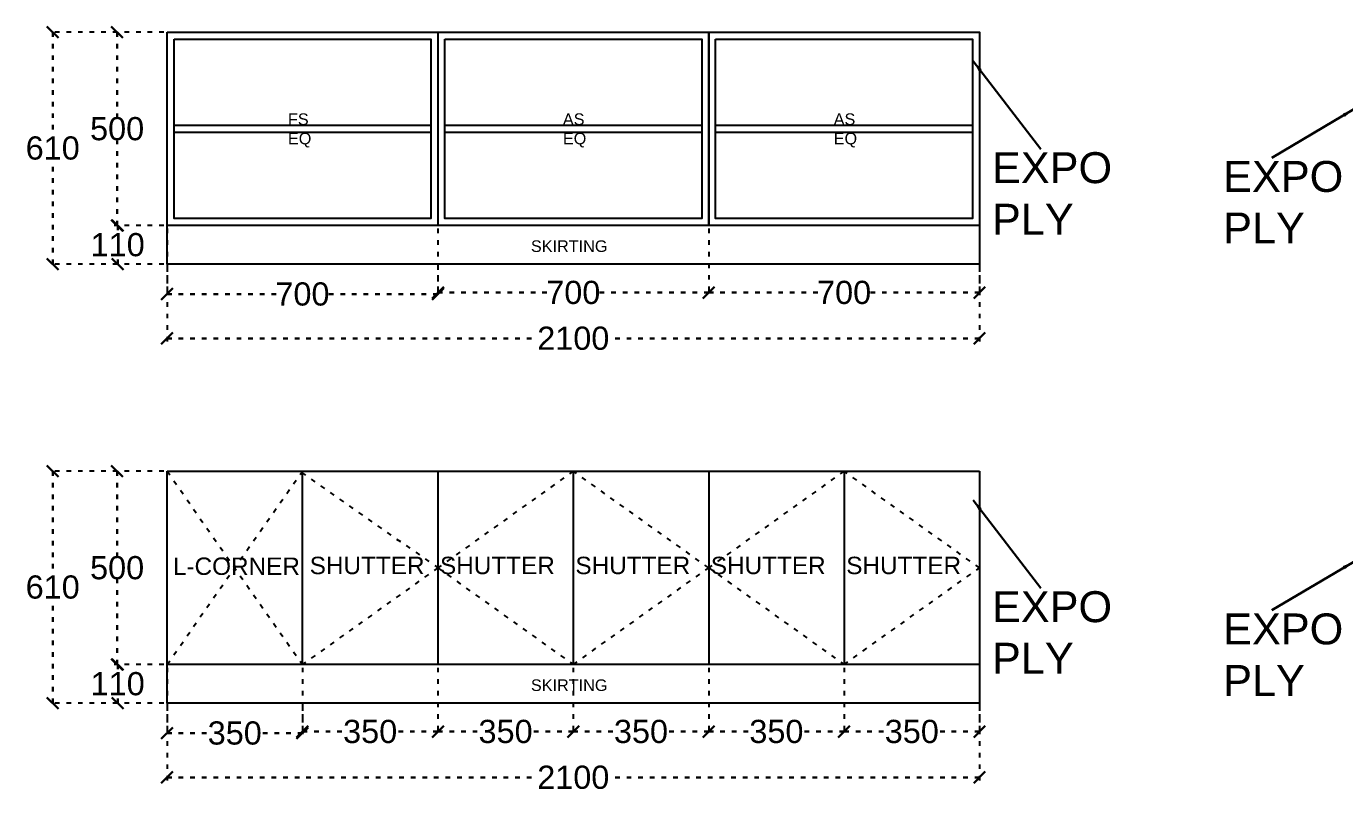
# Model space of a CAD drawing. Header units: millimetres. Extents: x 220712 to 1505573, y -354410 to 241923.
# Drawn here: x 321232 to 324639, y 124031 to 126013 of the extents above; entities that cross this region are included whole.
import ezdxf

# ---------------------------------------------------------------- set-up
doc = ezdxf.new("R2010")
doc.units = ezdxf.units.MM
doc.header["$MEASUREMENT"] = 0
doc.linetypes.add('ACAD_ISO03W100', pattern=[30, 12, -18])
doc.layers.add('Walls', color=253, linetype='Continuous')
doc.layers.add('Words', color=7, linetype='Continuous')
doc.styles.get("Standard").update_dxf_attribs({"font": 'arial.ttf'})
doc.dimstyles.get("Standard").update_dxf_attribs({"dimtxt": 60, "dimasz": 30, "dimexe": 7.75, "dimexo": 8.13, "dimgap": 0.63, "dimtad": 0, "dimtih": 1, "dimtoh": 1, "dimdec": 0, "dimzin": 0, "dimtxsty": 'Standard', "dimblk": 'OBLIQUE', "dimcen": 2.25, "dimclrd": 1, "dimclre": 1, "dimclrt": 1, "dimadec": 0, "dimazin": 0, "dimtfac": 1, "dimtdec": 0, "dimtofl": 0, "dimtmove": 0, "dimatfit": 3, "dimfxl": 1, "dimtolj": 1, "dimtzin": 0, "dimlwd": 30, "dimarcsym": 0})

# ---------------------------------------------------------------- blocks, each defined once
blk = doc.blocks.new('_Oblique')
at = {"color": 0, "linetype": 'ByBlock', "lineweight": -2}
blk.add_line((-0.5, -0.5), (0.5, 0.5), dxfattribs=at)
blk = doc.blocks.new('*D981')
at = {"layer": 'Defpoints', "color": 0, "linetype": 'ACAD_ISO03W100', "transparency": 16777216}
for p in [(321595.3, 124362.3), (321467.8, 124262.3), (321595.3, 124262.3)]:
    blk.add_point(p, dxfattribs=at)
at = {"layer": 'Walls', "color": 1, "linetype": 'ACAD_ISO03W100', "lineweight": -2, "transparency": 16777216}
for p, q in [((321587.2, 124362.3), (321460.1, 124362.3)), ((321587.2, 124262.3), (321460.1, 124262.3))]:
    blk.add_line(p, q, dxfattribs=at)
at = {"layer": 'Walls', "color": 1, "linetype": 'ACAD_ISO03W100', "lineweight": 30, "transparency": 16777216}
for p, q in [((321467.8, 124362.3), (321467.8, 124343.5)), ((321467.8, 124262.3), (321467.8, 124281))]:
    blk.add_line(p, q, dxfattribs=at)
at = {"layer": 'Walls', "color": 1, "linetype": 'ACAD_ISO03W100', "lineweight": 30, "transparency": 16777216, "xscale": 30, "yscale": 30, "zscale": 30}
for p, rotation in [((321467.8, 124362.3), 90), ((321467.8, 124262.3), 270)]:
    blk.add_blockref('_Oblique', p, dxfattribs=dict(at, rotation=rotation))
at = {"layer": 'Walls', "color": 1, "linetype": 'ACAD_ISO03W100', "transparency": 16777216, "insert": (321467.8, 124312.3), "char_height": 60, "attachment_point": 5}
blk.add_mtext('\\A1;110', dxfattribs=at)
blk = doc.blocks.new('*D982')
at = {"layer": 'Defpoints', "color": 0, "linetype": 'ACAD_ISO03W100', "transparency": 16777216}
for p in [(321466.3, 124862.3), (321595.3, 124862.3), (321595.3, 124362.3)]:
    blk.add_point(p, dxfattribs=at)
at = {"layer": 'Walls', "color": 1, "linetype": 'ACAD_ISO03W100', "lineweight": -2, "transparency": 16777216}
for p, q in [((321587.2, 124862.3), (321458.6, 124862.3)), ((321587.2, 124362.3), (321458.6, 124362.3))]:
    blk.add_line(p, q, dxfattribs=at)
at = {"layer": 'Walls', "color": 1, "linetype": 'ACAD_ISO03W100', "lineweight": 30, "transparency": 16777216}
for p, q in [((321466.3, 124862.3), (321466.3, 124643.5)), ((321466.3, 124362.3), (321466.3, 124581))]:
    blk.add_line(p, q, dxfattribs=at)
at = {"layer": 'Walls', "color": 1, "linetype": 'ACAD_ISO03W100', "lineweight": 30, "transparency": 16777216, "xscale": 30, "yscale": 30, "zscale": 30}
for p, rotation in [((321466.3, 124862.3), 90), ((321466.3, 124362.3), 270)]:
    blk.add_blockref('_Oblique', p, dxfattribs=dict(at, rotation=rotation))
at = {"layer": 'Walls', "color": 1, "linetype": 'ACAD_ISO03W100', "transparency": 16777216, "insert": (321466.3, 124612.3), "char_height": 60, "attachment_point": 5}
blk.add_mtext('\\A1;500', dxfattribs=at)
blk = doc.blocks.new('*D917')
at = {"layer": 'Defpoints', "color": 0, "linetype": 'ACAD_ISO03W100', "transparency": 16777216}
for p in [(321299.8, 124862.3), (321595.3, 124862.3), (321595.3, 124262.3)]:
    blk.add_point(p, dxfattribs=at)
at = {"layer": 'Walls', "color": 1, "linetype": 'ACAD_ISO03W100', "lineweight": -2, "transparency": 16777216}
for p, q in [((321587.2, 124862.3), (321292.1, 124862.3)), ((321587.2, 124262.3), (321292.1, 124262.3))]:
    blk.add_line(p, q, dxfattribs=at)
at = {"layer": 'Walls', "color": 1, "linetype": 'ACAD_ISO03W100', "lineweight": 30, "transparency": 16777216}
for p, q in [((321299.8, 124862.3), (321299.8, 124593.5)), ((321299.8, 124262.3), (321299.8, 124531))]:
    blk.add_line(p, q, dxfattribs=at)
at = {"layer": 'Walls', "color": 1, "linetype": 'ACAD_ISO03W100', "lineweight": 30, "transparency": 16777216, "xscale": 30, "yscale": 30, "zscale": 30}
for p, rotation in [((321299.8, 124862.3), 90), ((321299.8, 124262.3), 270)]:
    blk.add_blockref('_Oblique', p, dxfattribs=dict(at, rotation=rotation))
at = {"layer": 'Walls', "color": 1, "linetype": 'ACAD_ISO03W100', "transparency": 16777216, "insert": (321299.8, 124562.3), "char_height": 60, "attachment_point": 5}
blk.add_mtext('\\A1;610', dxfattribs=at)
blk = doc.blocks.new('*D983')
at = {"layer": 'Defpoints', "color": 0, "linetype": 'ACAD_ISO03W100', "transparency": 16777216}
for p in [(321595.3, 124362.3), (321945.3, 124262.3), (321595.3, 124184.8)]:
    blk.add_point(p, dxfattribs=at)
at = {"layer": 'Walls', "color": 1, "linetype": 'ACAD_ISO03W100', "lineweight": -2, "transparency": 16777216}
for p, q in [((321595.3, 124354.1), (321595.3, 124177)), ((321945.3, 124254.1), (321945.3, 124177))]:
    blk.add_line(p, q, dxfattribs=at)
at = {"layer": 'Walls', "color": 1, "linetype": 'ACAD_ISO03W100', "lineweight": 30, "transparency": 16777216}
for p, q in [((321595.3, 124184.8), (321703.6, 124184.8)), ((321945.3, 124184.8), (321837.1, 124184.8))]:
    blk.add_line(p, q, dxfattribs=at)
at = {"layer": 'Walls', "color": 1, "linetype": 'ACAD_ISO03W100', "lineweight": 30, "transparency": 16777216, "xscale": 30, "yscale": 30, "zscale": 30, "rotation": 180}
blk.add_blockref('_Oblique', (321595.3, 124184.8), dxfattribs=at)
at = {"layer": 'Walls', "color": 1, "linetype": 'ACAD_ISO03W100', "lineweight": 30, "transparency": 16777216, "xscale": 30, "yscale": 30, "zscale": 30}
blk.add_blockref('_Oblique', (321945.3, 124184.8), dxfattribs=at)
at = {"layer": 'Walls', "color": 1, "linetype": 'ACAD_ISO03W100', "transparency": 16777216, "insert": (321770.3, 124184.8), "char_height": 60, "attachment_point": 5}
blk.add_mtext('\\A1;350', dxfattribs=at)
blk = doc.blocks.new('*D984')
at = {"layer": 'Defpoints', "color": 0, "linetype": 'ACAD_ISO03W100', "transparency": 16777216}
for p in [(322295.3, 124362.3), (322645.3, 124362.3), (322295.3, 124188.8)]:
    blk.add_point(p, dxfattribs=at)
at = {"layer": 'Walls', "color": 1, "linetype": 'ACAD_ISO03W100', "lineweight": -2, "transparency": 16777216}
for p, q in [((322295.3, 124354.1), (322295.3, 124181)), ((322645.3, 124354.1), (322645.3, 124181))]:
    blk.add_line(p, q, dxfattribs=at)
at = {"layer": 'Walls', "color": 1, "linetype": 'ACAD_ISO03W100', "lineweight": 30, "transparency": 16777216}
for p, q in [((322295.3, 124188.8), (322403.6, 124188.8)), ((322645.3, 124188.8), (322537.1, 124188.8))]:
    blk.add_line(p, q, dxfattribs=at)
at = {"layer": 'Walls', "color": 1, "linetype": 'ACAD_ISO03W100', "lineweight": 30, "transparency": 16777216, "xscale": 30, "yscale": 30, "zscale": 30, "rotation": 180}
blk.add_blockref('_Oblique', (322295.3, 124188.8), dxfattribs=at)
at = {"layer": 'Walls', "color": 1, "linetype": 'ACAD_ISO03W100', "lineweight": 30, "transparency": 16777216, "xscale": 30, "yscale": 30, "zscale": 30}
blk.add_blockref('_Oblique', (322645.3, 124188.8), dxfattribs=at)
at = {"layer": 'Walls', "color": 1, "linetype": 'ACAD_ISO03W100', "transparency": 16777216, "insert": (322470.3, 124188.8), "char_height": 60, "attachment_point": 5}
blk.add_mtext('\\A1;350', dxfattribs=at)
blk = doc.blocks.new('*D985')
at = {"layer": 'Defpoints', "color": 0, "linetype": 'ACAD_ISO03W100', "transparency": 16777216}
for p in [(322645.3, 124362.3), (322995.3, 124362.3), (322995.3, 124188.8)]:
    blk.add_point(p, dxfattribs=at)
at = {"layer": 'Walls', "color": 1, "linetype": 'ACAD_ISO03W100', "lineweight": -2, "transparency": 16777216}
for p, q in [((322645.3, 124354.1), (322645.3, 124181)), ((322995.3, 124354.1), (322995.3, 124181))]:
    blk.add_line(p, q, dxfattribs=at)
at = {"layer": 'Walls', "color": 1, "linetype": 'ACAD_ISO03W100', "lineweight": 30, "transparency": 16777216}
for p, q in [((322645.3, 124188.8), (322753.6, 124188.8)), ((322995.3, 124188.8), (322887.1, 124188.8))]:
    blk.add_line(p, q, dxfattribs=at)
at = {"layer": 'Walls', "color": 1, "linetype": 'ACAD_ISO03W100', "lineweight": 30, "transparency": 16777216, "xscale": 30, "yscale": 30, "zscale": 30, "rotation": 180}
blk.add_blockref('_Oblique', (322645.3, 124188.8), dxfattribs=at)
at = {"layer": 'Walls', "color": 1, "linetype": 'ACAD_ISO03W100', "lineweight": 30, "transparency": 16777216, "xscale": 30, "yscale": 30, "zscale": 30}
blk.add_blockref('_Oblique', (322995.3, 124188.8), dxfattribs=at)
at = {"layer": 'Walls', "color": 1, "linetype": 'ACAD_ISO03W100', "transparency": 16777216, "insert": (322820.3, 124188.8), "char_height": 60, "attachment_point": 5}
blk.add_mtext('\\A1;350', dxfattribs=at)
blk = doc.blocks.new('*D986')
at = {"layer": 'Defpoints', "color": 0, "linetype": 'ACAD_ISO03W100', "transparency": 16777216}
for p in [(322995.3, 124362.3), (323345.3, 124362.3), (322995.3, 124188.8)]:
    blk.add_point(p, dxfattribs=at)
at = {"layer": 'Walls', "color": 1, "linetype": 'ACAD_ISO03W100', "lineweight": -2, "transparency": 16777216}
for p, q in [((322995.3, 124354.1), (322995.3, 124181)), ((323345.3, 124354.1), (323345.3, 124181))]:
    blk.add_line(p, q, dxfattribs=at)
at = {"layer": 'Walls', "color": 1, "linetype": 'ACAD_ISO03W100', "lineweight": 30, "transparency": 16777216}
for p, q in [((322995.3, 124188.8), (323103.6, 124188.8)), ((323345.3, 124188.8), (323237.1, 124188.8))]:
    blk.add_line(p, q, dxfattribs=at)
at = {"layer": 'Walls', "color": 1, "linetype": 'ACAD_ISO03W100', "lineweight": 30, "transparency": 16777216, "xscale": 30, "yscale": 30, "zscale": 30, "rotation": 180}
blk.add_blockref('_Oblique', (322995.3, 124188.8), dxfattribs=at)
at = {"layer": 'Walls', "color": 1, "linetype": 'ACAD_ISO03W100', "lineweight": 30, "transparency": 16777216, "xscale": 30, "yscale": 30, "zscale": 30}
blk.add_blockref('_Oblique', (323345.3, 124188.8), dxfattribs=at)
at = {"layer": 'Walls', "color": 1, "linetype": 'ACAD_ISO03W100', "transparency": 16777216, "insert": (323170.3, 124188.8), "char_height": 60, "attachment_point": 5}
blk.add_mtext('\\A1;350', dxfattribs=at)
blk = doc.blocks.new('*D987')
at = {"layer": 'Defpoints', "color": 0, "linetype": 'ACAD_ISO03W100', "transparency": 16777216}
for p in [(323345.3, 124362.3), (323695.3, 124362.3), (323695.3, 124188.8)]:
    blk.add_point(p, dxfattribs=at)
at = {"layer": 'Walls', "color": 1, "linetype": 'ACAD_ISO03W100', "lineweight": -2, "transparency": 16777216}
for p, q in [((323345.3, 124354.1), (323345.3, 124181)), ((323695.3, 124354.1), (323695.3, 124181))]:
    blk.add_line(p, q, dxfattribs=at)
at = {"layer": 'Walls', "color": 1, "linetype": 'ACAD_ISO03W100', "lineweight": 30, "transparency": 16777216}
for p, q in [((323345.3, 124188.8), (323453.6, 124188.8)), ((323695.3, 124188.8), (323587.1, 124188.8))]:
    blk.add_line(p, q, dxfattribs=at)
at = {"layer": 'Walls', "color": 1, "linetype": 'ACAD_ISO03W100', "lineweight": 30, "transparency": 16777216, "xscale": 30, "yscale": 30, "zscale": 30, "rotation": 180}
blk.add_blockref('_Oblique', (323345.3, 124188.8), dxfattribs=at)
at = {"layer": 'Walls', "color": 1, "linetype": 'ACAD_ISO03W100', "lineweight": 30, "transparency": 16777216, "xscale": 30, "yscale": 30, "zscale": 30}
blk.add_blockref('_Oblique', (323695.3, 124188.8), dxfattribs=at)
at = {"layer": 'Walls', "color": 1, "linetype": 'ACAD_ISO03W100', "transparency": 16777216, "insert": (323520.3, 124188.8), "char_height": 60, "attachment_point": 5}
blk.add_mtext('\\A1;350', dxfattribs=at)
blk = doc.blocks.new('*D988')
at = {"layer": 'Defpoints', "color": 0, "linetype": 'ACAD_ISO03W100', "transparency": 16777216}
for p in [(321595.3, 124262.3), (323695.3, 124262.3), (321595.3, 124070.3)]:
    blk.add_point(p, dxfattribs=at)
at = {"layer": 'Walls', "color": 1, "linetype": 'ACAD_ISO03W100', "lineweight": -2, "transparency": 16777216}
for p, q in [((321595.3, 124254.1), (321595.3, 124062.5)), ((323695.3, 124254.1), (323695.3, 124062.5))]:
    blk.add_line(p, q, dxfattribs=at)
at = {"layer": 'Walls', "color": 1, "linetype": 'ACAD_ISO03W100', "lineweight": 30, "transparency": 16777216}
for p, q in [((321595.3, 124070.3), (322554.7, 124070.3)), ((323695.3, 124070.3), (322736, 124070.3))]:
    blk.add_line(p, q, dxfattribs=at)
at = {"layer": 'Walls', "color": 1, "linetype": 'ACAD_ISO03W100', "lineweight": 30, "transparency": 16777216, "xscale": 30, "yscale": 30, "zscale": 30, "rotation": 180}
blk.add_blockref('_Oblique', (321595.3, 124070.3), dxfattribs=at)
at = {"layer": 'Walls', "color": 1, "linetype": 'ACAD_ISO03W100', "lineweight": 30, "transparency": 16777216, "xscale": 30, "yscale": 30, "zscale": 30}
blk.add_blockref('_Oblique', (323695.3, 124070.3), dxfattribs=at)
at = {"layer": 'Walls', "color": 1, "linetype": 'ACAD_ISO03W100', "transparency": 16777216, "insert": (322645.3, 124070.3), "char_height": 60, "attachment_point": 5}
blk.add_mtext('\\A1;2100', dxfattribs=at)
blk = doc.blocks.new('*D1281')
at = {"layer": 'Defpoints', "color": 0, "linetype": 'ACAD_ISO03W100', "transparency": 16777216}
for p in [(321595.3, 125497.7), (321467.8, 125397.7), (321595.3, 125397.7)]:
    blk.add_point(p, dxfattribs=at)
at = {"layer": 'Walls', "color": 1, "linetype": 'ACAD_ISO03W100', "lineweight": -2, "transparency": 16777216}
for p, q in [((321587.2, 125497.7), (321460.1, 125497.7)), ((321587.2, 125397.7), (321460.1, 125397.7))]:
    blk.add_line(p, q, dxfattribs=at)
at = {"layer": 'Walls', "color": 1, "linetype": 'ACAD_ISO03W100', "lineweight": 30, "transparency": 16777216}
for p, q in [((321467.8, 125497.7), (321467.8, 125479)), ((321467.8, 125397.7), (321467.8, 125416.4))]:
    blk.add_line(p, q, dxfattribs=at)
at = {"layer": 'Walls', "color": 1, "linetype": 'ACAD_ISO03W100', "lineweight": 30, "transparency": 16777216, "xscale": 30, "yscale": 30, "zscale": 30}
for p, rotation in [((321467.8, 125497.7), 90), ((321467.8, 125397.7), 270)]:
    blk.add_blockref('_Oblique', p, dxfattribs=dict(at, rotation=rotation))
at = {"layer": 'Walls', "color": 1, "linetype": 'ACAD_ISO03W100', "transparency": 16777216, "insert": (321467.8, 125447.7), "char_height": 60, "attachment_point": 5}
blk.add_mtext('\\A1;110', dxfattribs=at)
blk = doc.blocks.new('*D1282')
at = {"layer": 'Defpoints', "color": 0, "linetype": 'ACAD_ISO03W100', "transparency": 16777216}
for p in [(321466.3, 125997.7), (321595.3, 125997.7), (321595.3, 125497.7)]:
    blk.add_point(p, dxfattribs=at)
at = {"layer": 'Walls', "color": 1, "linetype": 'ACAD_ISO03W100', "lineweight": -2, "transparency": 16777216}
for p, q in [((321587.2, 125997.7), (321458.6, 125997.7)), ((321587.2, 125497.7), (321458.6, 125497.7))]:
    blk.add_line(p, q, dxfattribs=at)
at = {"layer": 'Walls', "color": 1, "linetype": 'ACAD_ISO03W100', "lineweight": 30, "transparency": 16777216}
for p, q in [((321466.3, 125997.7), (321466.3, 125779)), ((321466.3, 125497.7), (321466.3, 125716.4))]:
    blk.add_line(p, q, dxfattribs=at)
at = {"layer": 'Walls', "color": 1, "linetype": 'ACAD_ISO03W100', "lineweight": 30, "transparency": 16777216, "xscale": 30, "yscale": 30, "zscale": 30}
for p, rotation in [((321466.3, 125997.7), 90), ((321466.3, 125497.7), 270)]:
    blk.add_blockref('_Oblique', p, dxfattribs=dict(at, rotation=rotation))
at = {"layer": 'Walls', "color": 1, "linetype": 'ACAD_ISO03W100', "transparency": 16777216, "insert": (321466.3, 125747.7), "char_height": 60, "attachment_point": 5}
blk.add_mtext('\\A1;500', dxfattribs=at)
blk = doc.blocks.new('*D1279')
at = {"layer": 'Defpoints', "color": 0, "linetype": 'ACAD_ISO03W100', "transparency": 16777216}
for p in [(321299.8, 125997.7), (321595.3, 125997.7), (321595.3, 125397.7)]:
    blk.add_point(p, dxfattribs=at)
at = {"layer": 'Walls', "color": 1, "linetype": 'ACAD_ISO03W100', "lineweight": -2, "transparency": 16777216}
for p, q in [((321587.2, 125997.7), (321292.1, 125997.7)), ((321587.2, 125397.7), (321292.1, 125397.7))]:
    blk.add_line(p, q, dxfattribs=at)
at = {"layer": 'Walls', "color": 1, "linetype": 'ACAD_ISO03W100', "lineweight": 30, "transparency": 16777216}
for p, q in [((321299.8, 125997.7), (321299.8, 125729)), ((321299.8, 125397.7), (321299.8, 125666.4))]:
    blk.add_line(p, q, dxfattribs=at)
at = {"layer": 'Walls', "color": 1, "linetype": 'ACAD_ISO03W100', "lineweight": 30, "transparency": 16777216, "xscale": 30, "yscale": 30, "zscale": 30}
for p, rotation in [((321299.8, 125997.7), 90), ((321299.8, 125397.7), 270)]:
    blk.add_blockref('_Oblique', p, dxfattribs=dict(at, rotation=rotation))
at = {"layer": 'Walls', "color": 1, "linetype": 'ACAD_ISO03W100', "transparency": 16777216, "insert": (321299.8, 125697.7), "char_height": 60, "attachment_point": 5}
blk.add_mtext('\\A1;610', dxfattribs=at)
blk = doc.blocks.new('*D1280')
at = {"layer": 'Defpoints', "color": 0, "linetype": 'ACAD_ISO03W100', "transparency": 16777216}
for p in [(321595.3, 125497.7), (322295.3, 125403), (321595.3, 125320.2)]:
    blk.add_point(p, dxfattribs=at)
at = {"layer": 'Walls', "color": 1, "linetype": 'ACAD_ISO03W100', "lineweight": -2, "transparency": 16777216}
for p, q in [((321595.3, 125489.6), (321595.3, 125312.4)), ((322295.3, 125394.9), (322295.3, 125312.4))]:
    blk.add_line(p, q, dxfattribs=at)
at = {"layer": 'Walls', "color": 1, "linetype": 'ACAD_ISO03W100', "lineweight": 30, "transparency": 16777216}
for p, q in [((321595.3, 125320.2), (321878.8, 125320.2)), ((322295.3, 125320.2), (322011.9, 125320.2))]:
    blk.add_line(p, q, dxfattribs=at)
at = {"layer": 'Walls', "color": 1, "linetype": 'ACAD_ISO03W100', "lineweight": 30, "transparency": 16777216, "xscale": 30, "yscale": 30, "zscale": 30, "rotation": 180}
blk.add_blockref('_Oblique', (321595.3, 125320.2), dxfattribs=at)
at = {"layer": 'Walls', "color": 1, "linetype": 'ACAD_ISO03W100', "lineweight": 30, "transparency": 16777216, "xscale": 30, "yscale": 30, "zscale": 30}
blk.add_blockref('_Oblique', (322295.3, 125320.2), dxfattribs=at)
at = {"layer": 'Walls', "color": 1, "linetype": 'ACAD_ISO03W100', "transparency": 16777216, "insert": (321945.3, 125320.2), "char_height": 60, "attachment_point": 5}
blk.add_mtext('\\A1;700', dxfattribs=at)
blk = doc.blocks.new('*D1283')
at = {"layer": 'Defpoints', "color": 0, "linetype": 'ACAD_ISO03W100', "transparency": 16777216}
for p in [(322295.3, 125497.7), (322995.3, 125497.7), (322295.3, 125324.2)]:
    blk.add_point(p, dxfattribs=at)
at = {"layer": 'Walls', "color": 1, "linetype": 'ACAD_ISO03W100', "lineweight": -2, "transparency": 16777216}
for p, q in [((322295.3, 125489.6), (322295.3, 125316.4)), ((322995.3, 125489.6), (322995.3, 125316.4))]:
    blk.add_line(p, q, dxfattribs=at)
at = {"layer": 'Walls', "color": 1, "linetype": 'ACAD_ISO03W100', "lineweight": 30, "transparency": 16777216}
for p, q in [((322295.3, 125324.2), (322578.8, 125324.2)), ((322995.3, 125324.2), (322711.9, 125324.2))]:
    blk.add_line(p, q, dxfattribs=at)
at = {"layer": 'Walls', "color": 1, "linetype": 'ACAD_ISO03W100', "lineweight": 30, "transparency": 16777216, "xscale": 30, "yscale": 30, "zscale": 30, "rotation": 180}
blk.add_blockref('_Oblique', (322295.3, 125324.2), dxfattribs=at)
at = {"layer": 'Walls', "color": 1, "linetype": 'ACAD_ISO03W100', "lineweight": 30, "transparency": 16777216, "xscale": 30, "yscale": 30, "zscale": 30}
blk.add_blockref('_Oblique', (322995.3, 125324.2), dxfattribs=at)
at = {"layer": 'Walls', "color": 1, "linetype": 'ACAD_ISO03W100', "transparency": 16777216, "insert": (322645.3, 125324.2), "char_height": 60, "attachment_point": 5}
blk.add_mtext('\\A1;700', dxfattribs=at)
blk = doc.blocks.new('*D1284')
at = {"layer": 'Defpoints', "color": 0, "linetype": 'ACAD_ISO03W100', "transparency": 16777216}
for p in [(322995.3, 125497.7), (323695.3, 125497.7), (322995.3, 125324.2)]:
    blk.add_point(p, dxfattribs=at)
at = {"layer": 'Walls', "color": 1, "linetype": 'ACAD_ISO03W100', "lineweight": -2, "transparency": 16777216}
for p, q in [((322995.3, 125489.6), (322995.3, 125316.4)), ((323695.3, 125489.6), (323695.3, 125316.4))]:
    blk.add_line(p, q, dxfattribs=at)
at = {"layer": 'Walls', "color": 1, "linetype": 'ACAD_ISO03W100', "lineweight": 30, "transparency": 16777216}
for p, q in [((322995.3, 125324.2), (323278.8, 125324.2)), ((323695.3, 125324.2), (323411.9, 125324.2))]:
    blk.add_line(p, q, dxfattribs=at)
at = {"layer": 'Walls', "color": 1, "linetype": 'ACAD_ISO03W100', "lineweight": 30, "transparency": 16777216, "xscale": 30, "yscale": 30, "zscale": 30, "rotation": 180}
blk.add_blockref('_Oblique', (322995.3, 125324.2), dxfattribs=at)
at = {"layer": 'Walls', "color": 1, "linetype": 'ACAD_ISO03W100', "lineweight": 30, "transparency": 16777216, "xscale": 30, "yscale": 30, "zscale": 30}
blk.add_blockref('_Oblique', (323695.3, 125324.2), dxfattribs=at)
at = {"layer": 'Walls', "color": 1, "linetype": 'ACAD_ISO03W100', "transparency": 16777216, "insert": (323345.3, 125324.2), "char_height": 60, "attachment_point": 5}
blk.add_mtext('\\A1;700', dxfattribs=at)
blk = doc.blocks.new('*D1285')
at = {"layer": 'Defpoints', "color": 0, "linetype": 'ACAD_ISO03W100', "transparency": 16777216}
for p in [(321595.3, 125397.7), (323695.3, 125397.7), (321595.3, 125205.7)]:
    blk.add_point(p, dxfattribs=at)
at = {"layer": 'Walls', "color": 1, "linetype": 'ACAD_ISO03W100', "lineweight": -2, "transparency": 16777216}
for p, q in [((321595.3, 125389.6), (321595.3, 125197.9)), ((323695.3, 125389.6), (323695.3, 125197.9))]:
    blk.add_line(p, q, dxfattribs=at)
at = {"layer": 'Walls', "color": 1, "linetype": 'ACAD_ISO03W100', "lineweight": 30, "transparency": 16777216}
for p, q in [((321595.3, 125205.7), (322554.7, 125205.7)), ((323695.3, 125205.7), (322736, 125205.7))]:
    blk.add_line(p, q, dxfattribs=at)
at = {"layer": 'Walls', "color": 1, "linetype": 'ACAD_ISO03W100', "lineweight": 30, "transparency": 16777216, "xscale": 30, "yscale": 30, "zscale": 30, "rotation": 180}
blk.add_blockref('_Oblique', (321595.3, 125205.7), dxfattribs=at)
at = {"layer": 'Walls', "color": 1, "linetype": 'ACAD_ISO03W100', "lineweight": 30, "transparency": 16777216, "xscale": 30, "yscale": 30, "zscale": 30}
blk.add_blockref('_Oblique', (323695.3, 125205.7), dxfattribs=at)
at = {"layer": 'Walls', "color": 1, "linetype": 'ACAD_ISO03W100', "transparency": 16777216, "insert": (322645.3, 125205.7), "char_height": 60, "attachment_point": 5}
blk.add_mtext('\\A1;2100', dxfattribs=at)
blk = doc.blocks.new('*D1293')
at = {"layer": 'Defpoints', "color": 0, "linetype": 'ACAD_ISO03W100', "transparency": 16777216}
for p in [(321945.3, 124362.3), (322295.3, 124362.3), (322295.3, 124188.8)]:
    blk.add_point(p, dxfattribs=at)
at = {"layer": 'Walls', "color": 1, "linetype": 'ACAD_ISO03W100', "lineweight": -2, "transparency": 16777216}
for p, q in [((321945.3, 124354.1), (321945.3, 124181)), ((322295.3, 124354.1), (322295.3, 124181))]:
    blk.add_line(p, q, dxfattribs=at)
at = {"layer": 'Walls', "color": 1, "linetype": 'ACAD_ISO03W100', "lineweight": 30, "transparency": 16777216}
for p, q in [((321945.3, 124188.8), (322053.6, 124188.8)), ((322295.3, 124188.8), (322187.1, 124188.8))]:
    blk.add_line(p, q, dxfattribs=at)
at = {"layer": 'Walls', "color": 1, "linetype": 'ACAD_ISO03W100', "lineweight": 30, "transparency": 16777216, "xscale": 30, "yscale": 30, "zscale": 30, "rotation": 180}
blk.add_blockref('_Oblique', (321945.3, 124188.8), dxfattribs=at)
at = {"layer": 'Walls', "color": 1, "linetype": 'ACAD_ISO03W100', "lineweight": 30, "transparency": 16777216, "xscale": 30, "yscale": 30, "zscale": 30}
blk.add_blockref('_Oblique', (322295.3, 124188.8), dxfattribs=at)
at = {"layer": 'Walls', "color": 1, "linetype": 'ACAD_ISO03W100', "transparency": 16777216, "insert": (322120.3, 124188.8), "char_height": 60, "attachment_point": 5}
blk.add_mtext('\\A1;350', dxfattribs=at)

msp = doc.modelspace()

# ---------------------------------------------------------------- linework, layer by layer
at = {"layer": 'Walls', "color": 18, "true_color": 0x000000}
for p, q in [((321595.3, 125997.7), (322295.3, 125997.7)), ((321595.3, 125397.7), (321595.3, 125997.7)), ((322295.3, 125997.7), (322995.3, 125997.7)), ((322295.3, 125997.7), (322295.3, 125497.7)), ((322995.3, 125997.7), (323695.3, 125997.7)), ((322995.3, 125997.7), (322995.3, 125497.7)), ((323695.3, 125997.7), (323695.3, 125397.7)), ((321613.3, 125756.7), (322277.3, 125756.7)), ((321613.3, 125738.7), (322277.3, 125738.7)), ((322313.3, 125756.7), (322977.3, 125756.7)), ((322313.3, 125738.7), (322977.3, 125738.7)), ((323013.3, 125756.7), (323677.3, 125756.7)), ((323013.3, 125738.7), (323677.3, 125738.7)), ((323695.3, 125497.7), (321595.3, 125497.7)), ((323695.3, 125397.7), (321595.3, 125397.7)), ((321595.3, 124862.3), (322295.3, 124862.3)), ((321595.3, 124262.3), (321595.3, 124862.3)), ((321945.3, 124362.3), (321945.3, 124862.3)), ((322295.3, 124862.3), (322995.3, 124862.3)), ((322295.3, 124862.3), (322295.3, 124362.3)), ((322645.3, 124862.3), (322645.3, 124362.3)), ((322995.3, 124862.3), (323695.3, 124862.3)), ((322995.3, 124862.3), (322995.3, 124362.3)), ((323345.3, 124862.3), (323345.3, 124362.3)), ((323695.3, 124862.3), (323695.3, 124262.3)), ((323695.3, 124362.3), (321595.3, 124362.3)), ((323695.3, 124262.3), (321595.3, 124262.3))]:
    msp.add_line(p, q, dxfattribs=at)
for points in [[(321613.3, 125979.7), (322277.3, 125979.7), (322277.3, 125515.7), (321613.3, 125515.7)], [(322313.3, 125979.7), (322977.3, 125979.7), (322977.3, 125515.7), (322313.3, 125515.7)], [(322995.3, 125997.7), (323695.3, 125997.7), (323695.3, 125497.7), (322995.3, 125497.7)], [(323013.3, 125979.7), (323677.3, 125979.7), (323677.3, 125515.7), (323013.3, 125515.7)]]:
    msp.add_lwpolyline(points, close=True, dxfattribs=at)
at = {"layer": 'Walls', "color": 9, "linetype": 'ACAD_ISO03W100', "true_color": 0xc7c8ca}
for points in [[(321595.3, 124862.3), (321945.3, 124362.3), (321595.3, 124362.3), (321945.3, 124862.3)], [(321943, 124858.9), (322295.3, 124612.3), (321945.3, 124362.3)], [(322645.3, 124862.3), (322295.3, 124612.3), (322645.3, 124362.3), (322995.3, 124612.3), (322645.3, 124862.3)], [(323345.3, 124862.3), (322995.3, 124612.3), (323345.3, 124362.3), (323695.3, 124612.3), (323345.3, 124862.3)]]:
    msp.add_lwpolyline(points, dxfattribs=at)

# ---------------------------------------------------------------- texts
at = {"color": 18, "true_color": 0x000000, "char_height": 30, "attachment_point": 1}
for insert in [(322535.8, 125459.2), (322535.8, 124323.8)]:
    msp.add_mtext_dynamic_manual_height_columns('SKIRTING', width=2764.543, gutter_width=1, heights=[238.1], dxfattribs=dict(at, insert=insert))
at = {"color": 7, "char_height": 45, "attachment_point": 1}
for s, insert in [('L-CORNER', (321610.5, 124639)), ('SHUTTER', (321964, 124641)), ('SHUTTER', (322300.8, 124641)), ('SHUTTER', (322650.8, 124641)), ('SHUTTER', (323000.8, 124641)), ('SHUTTER', (323350.8, 124641))]:
    msp.add_mtext_dynamic_manual_height_columns(s, width=300.775, gutter_width=1213, heights=[0], dxfattribs=dict(at, insert=insert))
at = {"layer": 'Words', "color": 0, "attachment_point": 1}
for s, width, heights, insert, char_height in [('FS\\PEQ', 1178.022, [0], (321907.8, 125787.6), 30), ('AS\\PEQ', 1178.022, [0], (322618.4, 125787.6), 30), ('AS\\PEQ', 1178.022, [0], (323318.4, 125787.6), 30), ('EXPO PLY', 323.078, [440.1], (323727.5, 125687.2), 80), ('EXPO PLY', 323.078, [440.1], (324325, 125664.5), 80), ('EXPO PLY', 323.078, [440.1], (323727.5, 124551.8), 80), ('EXPO PLY', 323.078, [440.1], (324325, 124494.3), 80)]:
    msp.add_mtext_dynamic_manual_height_columns(s, width=width, gutter_width=866.4, heights=heights, dxfattribs=dict(at, insert=insert, char_height=char_height))

# ---------------------------------------------------------------- dimensions: what is measured, and where the dimension line sits
at = {"layer": 'Walls', "color": 240, "linetype": 'ACAD_ISO03W100', "true_color": 0xed1f24}
for base, p1, p2, text, picture, middle in [((321299.8, 125997.7), (321595.3, 125397.7), (321595.3, 125997.7), '610', '*D1279', (321299.8, 125697.7)), ((321467.8, 125397.7), (321595.3, 125497.7), (321595.3, 125397.7), '110', '*D1281', (321467.8, 125447.7)), ((321299.8, 124862.3), (321595.3, 124262.3), (321595.3, 124862.3), '610', '*D917', (321299.8, 124562.3)), ((321467.8, 124262.3), (321595.3, 124362.3), (321595.3, 124262.3), '110', '*D981', (321467.8, 124312.3))]:
    dim = msp.add_linear_dim(base=base, p1=p1, p2=p2, angle=90, text=text, dimstyle='Standard', dxfattribs=at)
    dim.commit()
    dim.dimension.update_dxf_attribs({"geometry": picture, "text_midpoint": middle})
for base, p1, p2, picture, middle in [((321466.3, 125997.7), (321595.3, 125497.7), (321595.3, 125997.7), '*D1282', (321466.3, 125747.7)), ((321466.3, 124862.3), (321595.3, 124362.3), (321595.3, 124862.3), '*D982', (321466.3, 124612.3))]:
    dim = msp.add_linear_dim(base=base, p1=p1, p2=p2, angle=90, dimstyle='Standard', dxfattribs=at)
    dim.commit()
    dim.dimension.update_dxf_attribs({"geometry": picture, "text_midpoint": middle})
for base, p1, p2, picture, middle in [((321595.3, 125320.2), (322295.3, 125403), (321595.3, 125497.7), '*D1280', (321945.3, 125320.2)), ((322295.3, 125324.2), (322995.3, 125497.7), (322295.3, 125497.7), '*D1283', (322645.3, 125324.2)), ((322995.3, 125324.2), (323695.3, 125497.7), (322995.3, 125497.7), '*D1284', (323345.3, 125324.2)), ((321595.3, 125205.7), (323695.3, 125397.7), (321595.3, 125397.7), '*D1285', (322645.3, 125205.7)), ((321595.3, 124184.8), (321945.3, 124262.3), (321595.3, 124362.3), '*D983', (321770.3, 124184.8)), ((322295.3, 124188.8), (322645.3, 124362.3), (322295.3, 124362.3), '*D984', (322470.3, 124188.8)), ((322995.3, 124188.8), (322645.3, 124362.3), (322995.3, 124362.3), '*D985', (322820.3, 124188.8)), ((322995.3, 124188.8), (323345.3, 124362.3), (322995.3, 124362.3), '*D986', (323170.3, 124188.8)), ((323695.3, 124188.8), (323345.3, 124362.3), (323695.3, 124362.3), '*D987', (323520.3, 124188.8)), ((321595.3, 124070.3), (323695.3, 124262.3), (321595.3, 124262.3), '*D988', (322645.3, 124070.3))]:
    dim = msp.add_linear_dim(base=base, p1=p1, p2=p2, dimstyle='Standard', dxfattribs=at)
    dim.commit()
    dim.dimension.update_dxf_attribs({"geometry": picture, "text_midpoint": middle})
at = {"layer": 'Walls', "color": 18, "linetype": 'ACAD_ISO03W100', "true_color": 0x000000}
dim = msp.add_linear_dim(base=(322295.3, 124188.8), p1=(321945.3, 124362.3), p2=(322295.3, 124362.3), dimstyle='Standard', dxfattribs=at)
dim.commit()
dim.dimension.update_dxf_attribs({"geometry": '*D1293', "text_midpoint": (322120.3, 124188.8)})

# ---------------------------------------------------------------- leaders
at = {"layer": 'Walls', "color": 252, "linetype": 'ByBlock', "true_color": 0x939598}
for points in [[(323679, 125922.9), (323853.5, 125695.4)], [(324662.8, 125798.2), (324451, 125672.7)], [(323679, 124787.4), (323853.5, 124560)], [(324662.8, 124628), (324451, 124502.5)]]:
    msp.add_leader(points, dimstyle='Standard', override={"dimgap": 0.63, "dimtad": 0}, dxfattribs=at)

doc.saveas('drawing.dxf')
